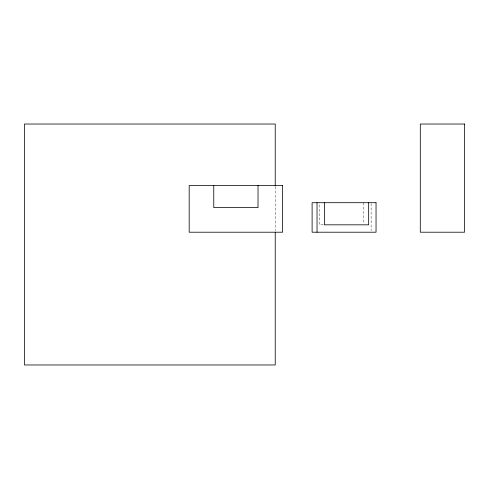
<?xml version="1.0" encoding="UTF-8"?>
<svg xmlns="http://www.w3.org/2000/svg" width="489" height="489" viewBox="0 0 489 489"><rect width="100%" height="100%" fill="white"/><g stroke="black" fill="none" stroke-linecap="round" stroke-linejoin="round"><path stroke-width="0.37" stroke-dasharray="2.44 1.83" d="M323.302 224.83L319.488 224.83L319.488 202.703M371.12 203.461L371.12 230.692M363.743 202.703L363.743 224.066M275.234 186.547L275.234 230.777"/><path stroke-width="0.73" d="M368.663 202.703L368.663 224.83L324.409 224.83L324.409 202.703M317.031 202.703L317.031 232.208M275.234 185.789L275.234 124.029L24.45 124.029L24.45 364.971L275.234 364.971L275.234 232.299M258.021 185.49L258.021 207.617L213.766 207.617L213.766 185.49M464.55 124.029L420.296 124.029L420.296 232.208L464.55 232.208L464.55 124.029M282.611 185.49L189.182 185.49L189.182 232.208L282.611 232.208L282.611 185.49M376.041 202.703L312.11 202.703L312.11 232.208L376.041 232.208L376.041 202.703"/></g></svg>
